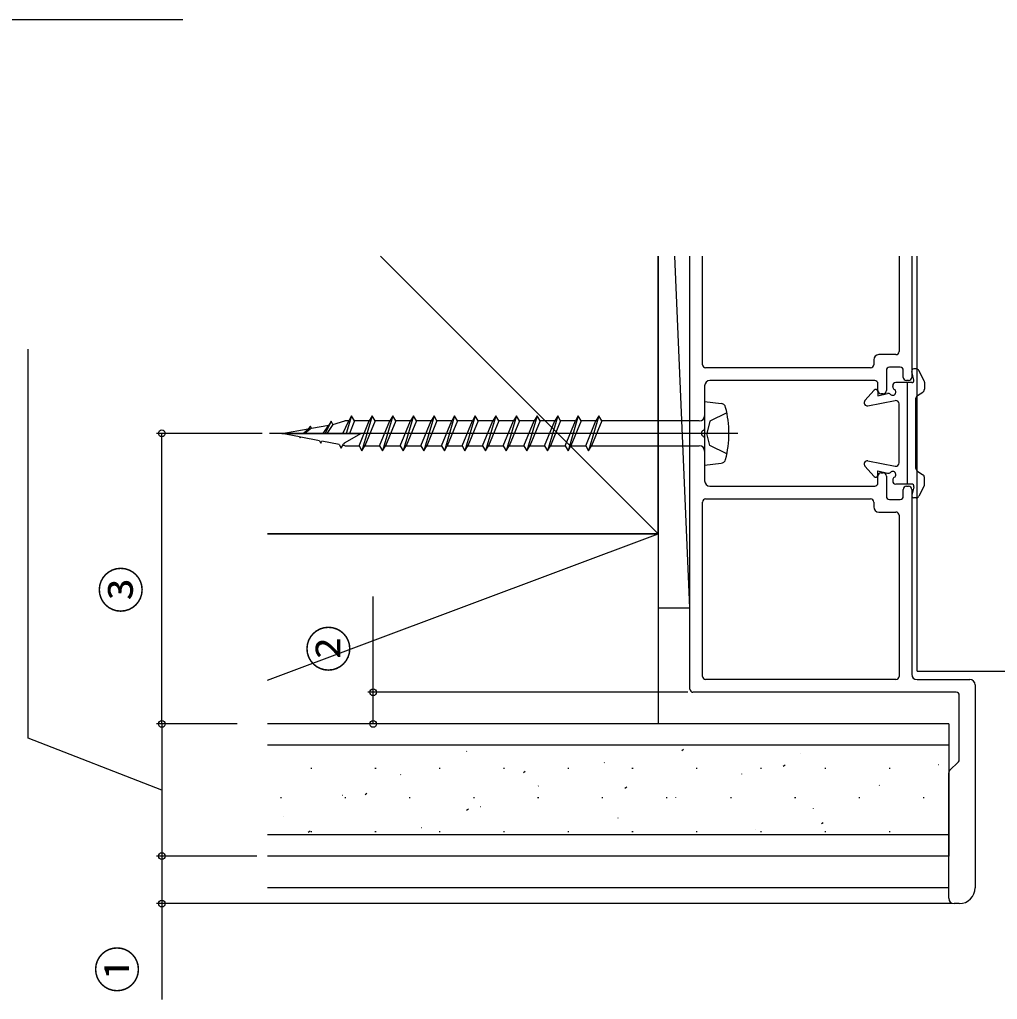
# Model space of a CAD drawing. Units: millimetres, scale not verified. Extents: x -525 to 525, y -808 to 806.
# Drawn here: x -337.2 to -152.2, y -535.7 to -350.3 of the extents above; entities that cross this region are included whole.
import ezdxf
from ezdxf.enums import TextEntityAlignment as Align

# ---------------------------------------------------------------- set-up
doc = ezdxf.new("R2010")
doc.units = ezdxf.units.MM
doc.header["$LTSCALE"] = 4
for name, color, linetype in [('0-3_YKK_11', 7, 'Continuous'), ('0-4_YKK_12', 2, 'Continuous'), ('0-5_YKK_13', 4, 'Continuous'), ('0-7_YKK_D', 6, 'Continuous'), ('0-9_YSS_K', 3, 'Continuous')]:
    doc.layers.add(name, color=color, linetype=linetype)
doc.styles.add('ＭＳ ゴシック', font='')
doc.styles.get('ＭＳ ゴシック').set_extended_font_data('MS Gothic')

msp = doc.modelspace()

# ---------------------------------------------------------------- linework, layer by layer
at = {"layer": '0-3_YKK_11'}
for p, q in [((-210.398, -476.982), (-210.398, -395.066)), ((-207.998, -415.582), (-207.998, -395.066)), ((-170.798, -395.066), (-170.798, -413.082)), ((-168.398, -395.066), (-168.398, -417.982)), ((-175.598, -414.682), (-175.598, -415.582)), ((-171.398, -413.682), (-174.598, -413.682)), ((-176.198, -416.182), (-207.398, -416.182)), ((-173.198, -416.682), (-173.198, -420.482)), ((-170.598, -416.082), (-172.598, -416.082)), ((-169.998, -417.982), (-169.998, -416.682)), ((-175.398, -418.582), (-206.598, -418.582)), ((-168.998, -418.582), (-169.398, -418.582)), ((-174.798, -420.482), (-174.798, -419.182)), ((-173.798, -421.082), (-174.198, -421.082)), ((-174.798, -437.982), (-174.798, -436.682)), ((-174.198, -436.082), (-173.798, -436.082)), ((-173.198, -436.682), (-173.198, -440.482)), ((-206.598, -438.582), (-175.398, -438.582)), ((-169.998, -440.482), (-169.998, -439.182)), ((-169.398, -438.582), (-168.998, -438.582)), ((-168.398, -439.182), (-168.398, -474.182)), ((-207.398, -440.982), (-176.198, -440.982)), ((-172.598, -441.082), (-170.598, -441.082)), ((-207.998, -474.582), (-207.998, -441.582)), ((-175.598, -441.582), (-175.598, -442.482)), ((-174.598, -443.482), (-171.398, -443.482)), ((-170.798, -444.082), (-170.798, -474.582)), ((-171.398, -475.182), (-207.398, -475.182)), ((-167.398, -475.182), (-157.398, -475.182)), ((-156.398, -476.182), (-156.398, -514.582)), ((-159.998, -477.582), (-209.798, -477.582)), ((-159.398, -490.334), (-159.398, -478.182)), ((-161.222, -492.406), (-159.573, -490.758)), ((-161.398, -516.582), (-161.398, -492.831)), ((-159.398, -517.582), (-160.398, -517.582))]:
    msp.add_line(p, q, dxfattribs=at)
for points in [[(-207.598, -419.582), (-207.598, -427.666), (-207.838, -428.032)], [(-207.838, -429.132), (-207.598, -429.499), (-207.598, -437.582)]]:
    msp.add_lwpolyline(points, dxfattribs=at)
for centre, radius, start, end in [((-171.398, -413.082), 0.6, 270, 360), ((-174.598, -414.682), 1, 90, 180), ((-207.398, -415.582), 0.6, 180, 270), ((-176.198, -415.582), 0.6, 270, 0), ((-172.598, -416.682), 0.6, 90, 180), ((-170.598, -416.682), 0.6, 0, 90), ((-206.598, -419.582), 1, 90, 180), ((-175.398, -419.182), 0.6, 0, 90), ((-169.398, -417.982), 0.6, 180, 270), ((-168.998, -417.982), 0.6, 270, 0), ((-174.198, -420.482), 0.6, 180, 270), ((-173.798, -420.482), 0.6, 270, 0), ((-207.598, -428.582), 0.6, 113.57818, 246.42182), ((-206.598, -437.582), 1, 180, 270), ((-174.198, -436.682), 0.6, 90, 180), ((-173.798, -436.682), 0.6, 360, 90), ((-175.398, -437.982), 0.6, 270, 360), ((-169.398, -439.182), 0.6, 90, 180), ((-168.998, -439.182), 0.6, 0, 90), ((-207.398, -441.582), 0.6, 90, 180), ((-176.198, -441.582), 0.6, 0, 90), ((-172.598, -440.482), 0.6, 180, 270), ((-170.598, -440.482), 0.6, 270, 0), ((-174.598, -442.482), 1, 180, 270), ((-171.398, -444.082), 0.6, 0, 90), ((-207.398, -474.582), 0.6, 180, 270), ((-171.398, -474.582), 0.6, 270, 0), ((-167.398, -474.182), 1, 180, 270), ((-157.398, -476.182), 1, 0, 90), ((-209.798, -476.982), 0.6, 180, 270), ((-159.998, -478.182), 0.6, 360, 90), ((-159.998, -490.334), 0.6, 315, 0), ((-160.798, -492.831), 0.6, 135, 180), ((-159.398, -514.582), 3, 270, 0), ((-160.398, -516.582), 1, 180, 270)]:
    msp.add_arc(centre, radius, start, end, dxfattribs=at)
at = {"layer": '0-4_YKK_12'}
for q in [(-167.398, -395.066), (-135.793, -473.582)]:
    msp.add_line((-167.398, -473.582), q, dxfattribs=at)
at = {"layer": '0-5_YKK_13'}
for p, q in [((-168.008, -418.491), (-168.387, -416.874)), ((-167.569, -416.382), (-167.998, -416.382)), ((-166.061, -418.656), (-167.032, -416.714)), ((-168.398, -418.982), (-171.398, -418.982)), ((-169.198, -438.182), (-169.198, -418.982)), ((-165.998, -418.924), (-165.998, -420.25)), ((-175.497, -420.417), (-177.246, -422.384)), ((-174.798, -420.682), (-174.798, -421.482)), ((-171.998, -419.743), (-171.998, -419.582)), ((-167.316, -421.406), (-166.28, -420.759)), ((-207.598, -422.582), (-207.598, -434.582)), ((-207.598, -422.582), (-204.478, -422.91)), ((-176.686, -423.372), (-171.509, -422.393)), ((-174.798, -421.482), (-173.006, -421.035)), ((-167.598, -435.25), (-167.598, -421.915)), ((-170.798, -434.182), (-170.798, -422.982)), ((-278.298, -426.257), (-279.387, -428.582)), ((-277.939, -426.879), (-275.688, -426.242)), ((-276.032, -428.582), (-274.952, -426.242)), ((-274.952, -426.242), (-275.688, -426.242)), ((-274.398, -425.282), (-275.45, -428.582)), ((-273.843, -426.242), (-274.82, -428.582)), ((-271.052, -426.242), (-273.843, -426.242)), ((-273.002, -430.922), (-271.052, -426.242)), ((-270.498, -425.282), (-272.448, -431.882)), ((-269.943, -426.242), (-271.893, -430.922)), ((-267.152, -426.242), (-269.943, -426.242)), ((-269.102, -430.922), (-267.152, -426.242)), ((-266.598, -425.282), (-268.548, -431.882)), ((-266.043, -426.242), (-267.993, -430.922)), ((-263.252, -426.242), (-266.043, -426.242)), ((-265.202, -430.922), (-263.252, -426.242)), ((-262.698, -425.282), (-264.648, -431.882)), ((-262.143, -426.242), (-264.093, -430.922)), ((-259.352, -426.242), (-262.143, -426.242)), ((-261.302, -430.922), (-259.352, -426.242)), ((-258.798, -425.282), (-260.748, -431.882)), ((-258.243, -426.242), (-260.193, -430.922)), ((-255.452, -426.242), (-258.243, -426.242)), ((-257.402, -430.922), (-255.452, -426.242)), ((-254.898, -425.282), (-256.848, -431.882)), ((-254.343, -426.242), (-256.293, -430.922)), ((-251.552, -426.242), (-254.343, -426.242)), ((-253.502, -430.922), (-251.552, -426.242)), ((-250.998, -425.282), (-252.948, -431.882)), ((-250.443, -426.242), (-252.393, -430.922)), ((-247.652, -426.242), (-250.443, -426.242)), ((-249.602, -430.922), (-247.652, -426.242)), ((-247.098, -425.282), (-249.048, -431.882)), ((-246.543, -426.242), (-248.493, -430.922)), ((-243.752, -426.242), (-246.543, -426.242)), ((-245.702, -430.922), (-243.752, -426.242)), ((-243.198, -425.282), (-245.148, -431.882)), ((-242.643, -426.242), (-244.593, -430.922)), ((-239.852, -426.242), (-242.643, -426.242)), ((-241.802, -430.922), (-239.852, -426.242)), ((-239.298, -425.282), (-241.248, -431.882)), ((-238.743, -426.242), (-240.693, -430.922)), ((-235.952, -426.242), (-238.743, -426.242)), ((-237.902, -430.922), (-235.952, -426.242)), ((-235.398, -425.282), (-237.348, -431.882)), ((-234.843, -426.242), (-236.793, -430.922)), ((-232.052, -426.242), (-234.843, -426.242)), ((-234.002, -430.922), (-232.052, -426.242)), ((-231.498, -425.282), (-233.448, -431.882)), ((-230.943, -426.242), (-232.893, -430.922)), ((-228.152, -426.242), (-230.943, -426.242)), ((-230.102, -430.922), (-228.152, -426.242)), ((-227.598, -425.282), (-229.548, -431.882)), ((-227.043, -426.242), (-228.993, -430.922)), ((-208.598, -426.242), (-227.043, -426.242)), ((-287.598, -428.582), (-282.613, -427.703)), ((-283.587, -428.582), (-282.91, -428.041)), ((-282.198, -427.232), (-283.387, -428.582)), ((-281.989, -427.593), (-283.225, -428.582)), ((-281.989, -427.593), (-282.198, -427.232)), ((-281.989, -427.593), (-278.738, -427.02)), ((-279.776, -428.582), (-278.738, -427.02)), ((-277.939, -426.879), (-279.07, -428.582)), ((-201.314, -428.582), (-289.914, -428.582)), ((-284.268, -429.236), (-287.598, -428.582)), ((-284.268, -429.236), (-284.148, -429.445)), ((-284.009, -429.287), (-284.148, -429.445)), ((-280.504, -429.976), (-284.009, -429.287)), ((-276.74, -430.716), (-280.044, -430.066)), ((-275.688, -430.922), (-276.035, -430.854)), ((-275.802, -430.432), (-275.913, -430.642)), ((-275.688, -430.922), (-273.002, -430.922)), ((-271.893, -430.922), (-269.102, -430.922)), ((-267.993, -430.922), (-265.202, -430.922)), ((-264.093, -430.922), (-261.302, -430.922)), ((-260.193, -430.922), (-257.402, -430.922)), ((-256.293, -430.922), (-253.502, -430.922)), ((-252.393, -430.922), (-249.602, -430.922)), ((-248.493, -430.922), (-245.702, -430.922)), ((-244.593, -430.922), (-241.802, -430.922)), ((-240.693, -430.922), (-237.902, -430.922)), ((-236.793, -430.922), (-234.002, -430.922)), ((-232.893, -430.922), (-230.102, -430.922)), ((-228.993, -430.922), (-208.598, -430.922)), ((-176.686, -433.793), (-171.509, -434.772)), ((-207.598, -434.582), (-204.478, -434.254)), ((-175.497, -436.748), (-177.246, -434.781)), ((-174.798, -435.682), (-173.006, -436.13)), ((-174.798, -436.482), (-174.798, -435.682)), ((-167.316, -435.759), (-166.28, -436.406)), ((-171.998, -437.422), (-171.998, -437.582)), ((-165.998, -438.241), (-165.998, -436.915)), ((-168.398, -438.182), (-171.398, -438.182)), ((-168.008, -438.674), (-168.387, -440.291)), ((-166.061, -438.509), (-167.032, -440.451)), ((-167.569, -440.782), (-167.998, -440.782)), ((-161.398, -514.582), (-290.314, -514.582))]:
    msp.add_line(p, q, dxfattribs=at)
for points in [[(-277.939, -426.879), (-278.298, -426.257), (-278.738, -427.02)], [(-273.843, -426.242), (-274.398, -425.282), (-274.952, -426.242)], [(-269.943, -426.242), (-270.498, -425.282), (-271.052, -426.242)], [(-266.043, -426.242), (-266.598, -425.282), (-267.152, -426.242)], [(-262.143, -426.242), (-262.698, -425.282), (-263.252, -426.242)], [(-258.243, -426.242), (-258.798, -425.282), (-259.352, -426.242)], [(-254.343, -426.242), (-254.898, -425.282), (-255.452, -426.242)], [(-250.443, -426.242), (-250.998, -425.282), (-251.552, -426.242)], [(-246.543, -426.242), (-247.098, -425.282), (-247.652, -426.242)], [(-242.643, -426.242), (-243.198, -425.282), (-243.752, -426.242)], [(-238.743, -426.242), (-239.298, -425.282), (-239.852, -426.242)], [(-234.843, -426.242), (-235.398, -425.282), (-235.952, -426.242)], [(-230.943, -426.242), (-231.498, -425.282), (-232.052, -426.242)], [(-227.043, -426.242), (-227.598, -425.282), (-228.152, -426.242)], [(-203.381, -424.682), (-206.617, -426.295), (-207.188, -428.585)], [(-287.598, -428.582), (-272.598, -428.582), (-275.802, -430.432)], [(-280.504, -429.976), (-280.248, -430.42), (-280.044, -430.066)], [(-203.383, -432.488), (-206.617, -430.875), (-207.188, -428.585)], [(-276.74, -430.716), (-276.348, -431.395), (-275.913, -430.642)], [(-273.002, -430.922), (-272.448, -431.882), (-271.893, -430.922)], [(-269.102, -430.922), (-268.548, -431.882), (-267.993, -430.922)], [(-265.202, -430.922), (-264.648, -431.882), (-264.093, -430.922)], [(-261.302, -430.922), (-260.748, -431.882), (-260.193, -430.922)], [(-257.402, -430.922), (-256.848, -431.882), (-256.293, -430.922)], [(-253.502, -430.922), (-252.948, -431.882), (-252.393, -430.922)], [(-249.602, -430.922), (-249.048, -431.882), (-248.493, -430.922)], [(-245.702, -430.922), (-245.148, -431.882), (-244.593, -430.922)], [(-241.802, -430.922), (-241.248, -431.882), (-240.693, -430.922)], [(-237.902, -430.922), (-237.348, -431.882), (-236.793, -430.922)], [(-234.002, -430.922), (-233.448, -431.882), (-232.893, -430.922)], [(-230.102, -430.922), (-229.548, -431.882), (-228.993, -430.922)]]:
    msp.add_lwpolyline(points, dxfattribs=at)
for centre, radius, start, end in [((-167.998, -416.782), 0.4, 90, 193.18403), ((-167.569, -416.982), 0.6, 26.56505, 90), ((-171.398, -419.582), 0.6, 90, 180), ((-168.398, -418.582), 0.4, 270, 13.18403), ((-166.598, -418.924), 0.6, 360, 26.56505), ((-175.198, -420.682), 0.4, 360, 138.35142), ((-171.998, -420.782), 0.6, 224.03624, 60), ((-171.398, -419.743), 0.6, 180, 240), ((-166.598, -420.25), 0.6, 302.00538, 360), ((-176.798, -422.782), 0.6, 138.35142, 280.70954), ((-172.86, -421.617), 0.6, 44.03624, 104.03624), ((-171.398, -422.982), 0.6, 360, 100.70954), ((-166.998, -421.915), 0.6, 122.00538, 180), ((-204.582, -423.905), 1, 14.25208, 84), ((-222.998, -428.582), 20, 345.74792, 14.25208), ((-208.598, -425.242), 1, 270, 0), ((-208.598, -431.922), 1, 0, 90), ((-204.582, -433.26), 1, 276, 345.74792), ((-176.798, -434.382), 0.6, 79.29046, 221.64858), ((-171.398, -434.182), 0.6, 259.29046, 0), ((-166.998, -435.25), 0.6, 180, 237.99462), ((-175.198, -436.482), 0.4, 221.64858, 0), ((-172.86, -435.548), 0.6, 255.96376, 315.96376), ((-171.998, -436.382), 0.6, 300, 135.96376), ((-171.398, -437.422), 0.6, 120, 180), ((-171.398, -437.582), 0.6, 180, 270), ((-166.598, -436.915), 0.6, 0, 57.99462), ((-168.398, -438.582), 0.4, 346.81597, 90), ((-166.598, -438.241), 0.6, 333.43495, 0), ((-167.998, -440.382), 0.4, 166.81597, 270), ((-167.569, -440.182), 0.6, 270, 333.43495)]:
    msp.add_arc(centre, radius, start, end, dxfattribs=at)
at = {"layer": '0-7_YKK_D'}
for p, q in [((-291.314, -428.582), (-311.314, -428.582)), ((-310.314, -483.582), (-310.314, -428.582)), ((-210.798, -477.582), (-271.314, -477.582)), ((-296.037, -483.582), (-311.314, -483.582)), ((-296.037, -483.582), (-311.314, -483.582)), ((-310.314, -483.582), (-310.314, -508.583)), ((-212.398, -483.582), (-271.314, -483.582)), ((-292.314, -508.582), (-311.314, -508.582)), ((-295.956, -508.583), (-311.314, -508.583)), ((-160.898, -517.582), (-311.314, -517.582))]:
    msp.add_line(p, q, dxfattribs=at)
for points in [[(-388.915, -370.833), (-379.95, -350.274), (-306.35, -350.274)], [(-310.314, -496.083), (-335.625, -486.253), (-335.625, -412.653)], [(-270.314, -483.582), (-270.314, -477.582), (-270.314, -459.453)], [(-310.314, -508.582), (-310.314, -517.582), (-310.314, -535.712)]]:
    msp.add_lwpolyline(points, dxfattribs=at)
for centre in [(-310.314, -428.582), (-270.314, -477.582), (-310.314, -483.582), (-310.314, -483.582), (-270.314, -483.582), (-310.314, -508.582), (-310.314, -508.583), (-310.314, -517.582)]:
    msp.add_circle(centre, 0.637, dxfattribs=at)
at = {"layer": '0-9_YSS_K'}
for p, q in [((-268.914, -395.066), (-216.398, -447.582)), ((-216.398, -447.582), (-216.398, -395.066)), ((-210.398, -461.582), (-210.398, -395.066)), ((-216.398, -447.582), (-290.314, -447.582)), ((-290.314, -475.301), (-216.398, -447.582)), ((-161.398, -483.582), (-290.314, -483.582)), ((-161.398, -483.582), (-161.398, -508.582)), ((-161.398, -487.582), (-290.314, -487.582)), ((-252.642, -488.768), (-252.605, -488.754)), ((-211.911, -488.588), (-211.577, -488.367)), ((-189.407, -489.103), (-189.37, -489.089)), ((-226.605, -490.911), (-226.568, -490.898)), ((-192.7, -491.544), (-192.366, -491.323)), ((-163.37, -491.246), (-163.333, -491.233)), ((-282.139, -491.974), (-281.939, -491.974)), ((-269.979, -491.974), (-269.779, -491.974)), ((-265.123, -493.187), (-265.085, -493.174)), ((-257.819, -491.974), (-257.619, -491.974)), ((-245.659, -491.974), (-245.459, -491.974)), ((-241.878, -492.752), (-241.545, -492.531)), ((-233.499, -491.974), (-233.299, -491.974)), ((-221.339, -491.974), (-221.139, -491.974)), ((-209.179, -491.974), (-208.979, -491.974)), ((-200.568, -493.055), (-200.531, -493.042)), ((-197.019, -491.974), (-196.819, -491.974)), ((-184.859, -491.974), (-184.659, -491.974)), ((-172.699, -491.974), (-172.499, -491.974)), ((-271.846, -496.916), (-271.513, -496.695)), ((-239.086, -495.331), (-239.048, -495.318)), ((-222.668, -495.708), (-222.334, -495.487)), ((-174.531, -495.199), (-174.494, -495.185)), ((-287.839, -497.474), (-287.639, -497.474)), ((-276.095, -497.073), (-276.057, -497.059)), ((-275.679, -497.474), (-275.479, -497.474)), ((-263.519, -497.474), (-263.319, -497.474)), ((-251.359, -497.474), (-251.159, -497.474)), ((-239.199, -497.474), (-238.999, -497.474)), ((-227.039, -497.474), (-226.839, -497.474)), ((-214.879, -497.474), (-214.679, -497.474)), ((-213.049, -497.475), (-213.011, -497.461)), ((-202.719, -497.474), (-202.519, -497.474)), ((-190.559, -497.474), (-190.359, -497.474)), ((-178.399, -497.474), (-178.199, -497.474)), ((-166.239, -497.474), (-166.039, -497.474)), ((-252.636, -499.872), (-252.302, -499.651)), ((-250.058, -499.216), (-250.02, -499.203)), ((-187.012, -499.618), (-186.974, -499.605)), ((-287.256, -501.025), (-287.218, -501.012)), ((-224.021, -501.36), (-223.983, -501.347)), ((-185.481, -502.436), (-185.147, -502.216)), ((-282.603, -504.036), (-282.27, -503.815)), ((-282.139, -503.934), (-281.939, -503.934)), ((-269.979, -503.934), (-269.779, -503.934)), ((-261.219, -503.169), (-261.181, -503.155)), ((-257.819, -503.934), (-257.619, -503.934)), ((-245.659, -503.934), (-245.459, -503.934)), ((-233.499, -503.934), (-233.299, -503.934)), ((-221.339, -503.934), (-221.139, -503.934)), ((-209.179, -503.934), (-208.979, -503.934)), ((-197.984, -503.504), (-197.946, -503.49)), ((-197.019, -503.934), (-196.819, -503.934)), ((-184.859, -503.934), (-184.659, -503.934)), ((-172.699, -503.934), (-172.499, -503.934)), ((-161.398, -504.582), (-290.314, -504.582)), ((-161.398, -508.582), (-290.314, -508.582))]:
    msp.add_line(p, q, dxfattribs=at)
for points in [[(-216.398, -395.066), (-216.398, -461.582), (-210.398, -461.582), (-213.248, -395.066)], [(-290.314, -447.582), (-216.398, -447.582), (-216.398, -483.582), (-290.314, -483.582)]]:
    msp.add_lwpolyline(points, dxfattribs=at)

# ---------------------------------------------------------------- texts
at = {"layer": '0-7_YKK_D', "style": 'ＭＳ ゴシック'}
for s, p in [('③', (-312.699, -462.679)), ('②', (-273.399, -473.839)), ('①', (-313.399, -534.519))]:
    msp.add_text(s, height=6.598, rotation=90, dxfattribs=at).set_placement(p, align=Align.BOTTOM_LEFT)

doc.saveas('drawing.dxf')
